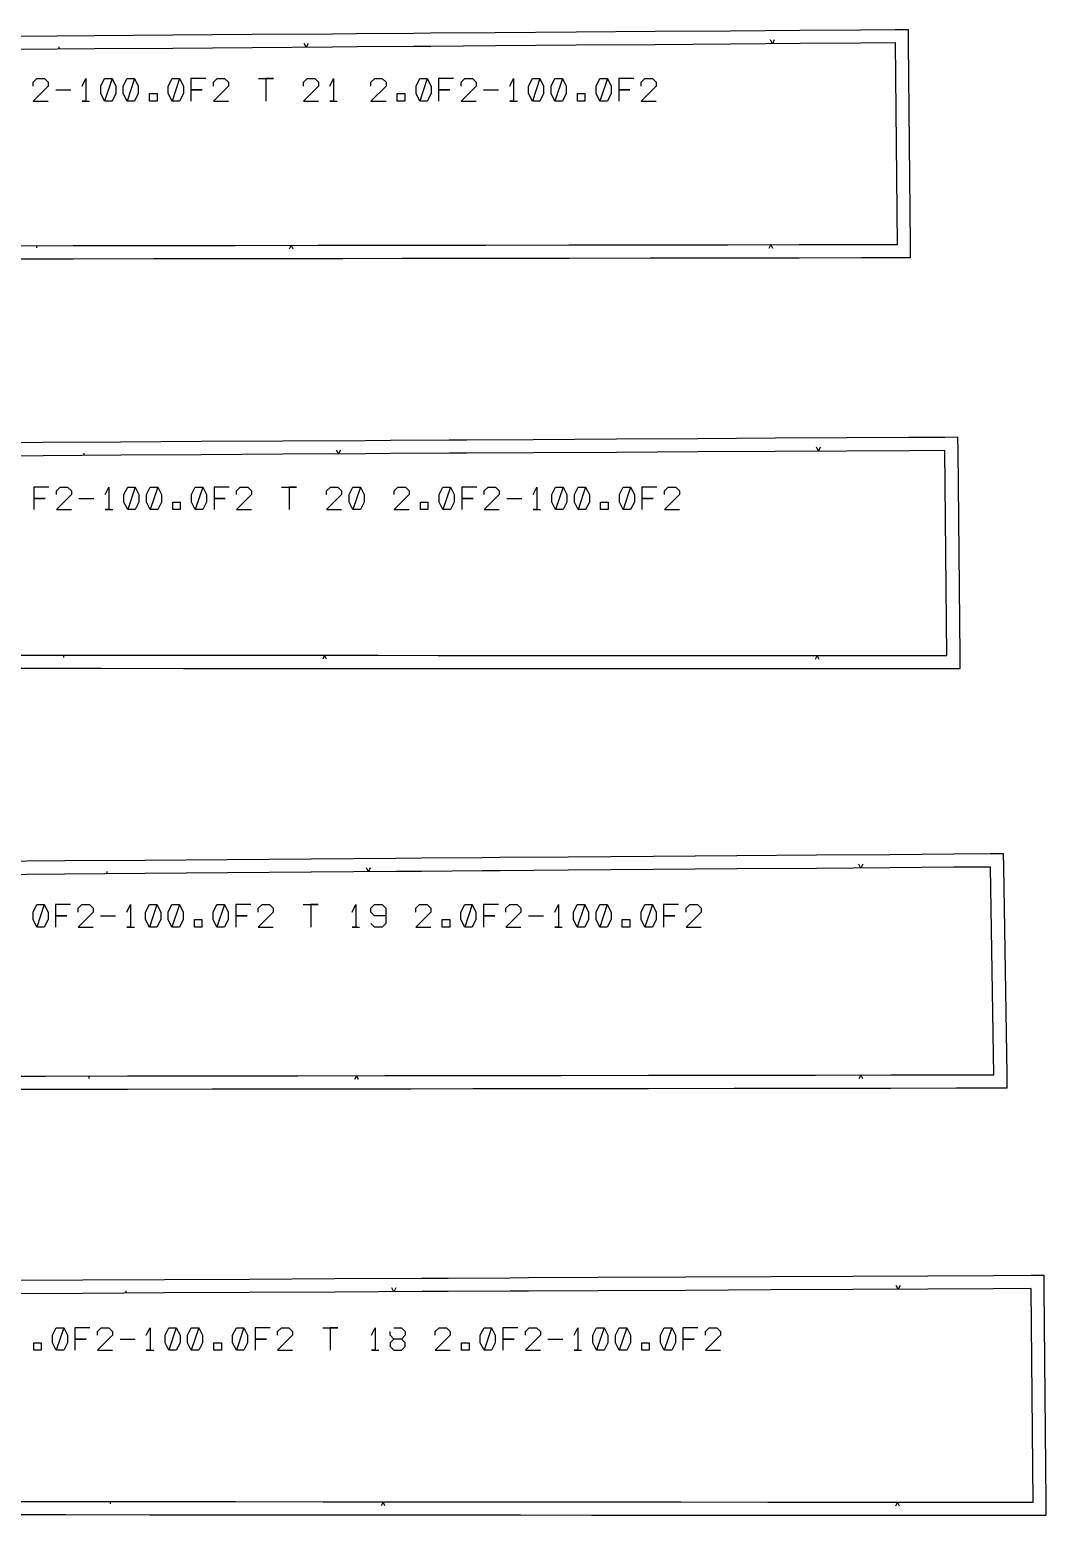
# Model space of a CAD drawing. Header units: metres. Extents: x -12 to 17699, y -154 to 17579.
# Drawn here: x 16752 to 17526, y 7798 to 8929 of the extents above; entities that cross this region are included whole.
import ezdxf

# ---------------------------------------------------------------- set-up
doc = ezdxf.new("R2010")
doc.units = ezdxf.units.M

msp = doc.modelspace()

# ---------------------------------------------------------------- linework, layer by layer
at = {"layer": 'Marge'}
for points in [[(16726.236, 8754.595), (16785.506, 8754.675), (16846.713, 8754.746), (16908.827, 8754.821), (16971.826, 8754.908), (16990.762, 8754.934), (17035.594, 8754.998), (17048.942, 8755.016), (17099.467, 8755.088), (17162.849, 8755.174), (17224.676, 8755.257), (17283.724, 8755.342), (17338.142, 8755.425), (17385.539, 8755.495), (17412.846, 8755.535), (17422.933, 8755.549), (17422.831, 8765.636), (17421.279, 8919.077), (17421.178, 8929.05), (17411.205, 8928.976), (17384.677, 8928.778), (17338.63, 8928.438), (17285.763, 8928.051), (17228.397, 8927.627), (17168.333, 8927.171), (17106.758, 8926.705), (17057.675, 8926.339), (17044.707, 8926.242), (17001.154, 8925.92), (16982.757, 8925.783), (16921.553, 8925.327), (16861.209, 8924.859), (16801.748, 8924.394), (16744.17, 8923.96)], [(16745.836, 8442.788), (16806.668, 8442.767), (16869.489, 8442.727), (16933.242, 8442.691), (16997.903, 8442.673), (17017.34, 8442.669), (17063.354, 8442.659), (17077.054, 8442.654), (17128.911, 8442.641), (17193.965, 8442.617), (17257.423, 8442.592), (17318.03, 8442.579), (17373.883, 8442.572), (17422.531, 8442.563), (17450.558, 8442.555), (17460.66, 8442.553), (17460.56, 8452.654), (17459.018, 8608.724), (17458.92, 8618.682), (17448.962, 8618.625), (17421.656, 8618.471), (17374.259, 8618.205), (17319.843, 8617.901), (17260.796, 8617.568), (17198.971, 8617.212), (17135.591, 8616.848), (17085.068, 8616.561), (17071.72, 8616.484), (17026.89, 8616.229), (17007.954, 8616.122), (16944.958, 8615.761), (16882.845, 8615.395), (16821.64, 8615.033), (16762.372, 8614.691), (16705.762, 8614.378)], [(16704.893, 8122.196), (16764.416, 8122.285), (16826.733, 8122.37), (16891.087, 8122.45), (16956.393, 8122.533), (17022.629, 8122.625), (17042.539, 8122.653), (17089.674, 8122.72), (17103.709, 8122.739), (17156.83, 8122.816), (17223.47, 8122.91), (17288.475, 8123.001), (17350.558, 8123.092), (17407.772, 8123.179), (17457.606, 8123.254), (17486.316, 8123.297), (17496.46, 8123.313), (17496.3, 8133.455), (17493.812, 8291.606), (17493.656, 8301.524), (17483.737, 8301.448), (17455.712, 8301.235), (17407.065, 8300.871), (17351.213, 8300.457), (17290.608, 8300.002), (17227.154, 8299.511), (17162.103, 8299.01), (17110.248, 8298.618), (17096.549, 8298.513), (17050.537, 8298.169), (17031.101, 8298.023), (16966.442, 8297.534), (16902.691, 8297.029), (16839.874, 8296.526), (16779.046, 8296.061), (16720.946, 8295.643)], [(16719.188, 7798.346), (16779.888, 7798.324), (16843.437, 7798.282), (16909.064, 7798.221), (16975.664, 7798.164), (17043.212, 7798.123), (17063.516, 7798.112), (17111.585, 7798.085), (17125.898, 7798.076), (17180.071, 7798.044), (17248.03, 7797.998), (17314.321, 7797.952), (17377.634, 7797.918), (17435.982, 7797.891), (17486.803, 7797.865), (17516.081, 7797.848), (17526.175, 7797.842), (17526.086, 7807.936), (17524.658, 7970.501), (17524.57, 7980.461), (17514.609, 7980.413), (17485.899, 7980.273), (17436.066, 7980.031), (17378.852, 7979.756), (17316.77, 7979.454), (17251.768, 7979.13), (17185.13, 7978.799), (17132.01, 7978.538), (17117.976, 7978.468), (17070.841, 7978.237), (17050.932, 7978.139), (16984.697, 7977.811), (16919.392, 7977.477), (16855.04, 7977.145), (16792.726, 7976.834), (16733.206, 7976.551)]]:
    msp.add_lwpolyline(points, dxfattribs=at)
at = {"layer": 'Patron'}
for points in [[(16726.221, 8764.595), (16785.492, 8764.675), (16846.702, 8764.746), (16908.815, 8764.821), (16971.812, 8764.908), (16990.748, 8764.934), (17035.579, 8764.998), (17048.929, 8765.016), (17099.452, 8765.088), (17162.835, 8765.174), (17224.662, 8765.257), (17283.709, 8765.342), (17338.126, 8765.425), (17385.525, 8765.495), (17412.831, 8765.535), (17411.279, 8918.976), (17384.751, 8918.778), (17338.703, 8918.438), (17285.837, 8918.052), (17228.473, 8917.627), (17168.408, 8917.171), (17106.833, 8916.705), (17057.75, 8916.34), (17044.781, 8916.242), (17001.228, 8915.92), (16982.831, 8915.784), (16921.631, 8915.327), (16861.287, 8914.859), (16801.823, 8914.394), (16744.241, 8913.96)], [(16745.836, 8452.788), (16806.671, 8452.767), (16869.495, 8452.727), (16933.248, 8452.691), (16997.906, 8452.673), (17017.342, 8452.669), (17063.356, 8452.659), (17077.058, 8452.654), (17128.914, 8452.641), (17193.969, 8452.617), (17257.427, 8452.592), (17318.032, 8452.579), (17373.884, 8452.572), (17422.533, 8452.563), (17450.56, 8452.555), (17449.019, 8608.626), (17421.712, 8608.471), (17374.315, 8608.205), (17319.899, 8607.901), (17260.853, 8607.568), (17199.028, 8607.212), (17135.648, 8606.848), (17085.126, 8606.561), (17071.777, 8606.484), (17026.947, 8606.229), (17008.011, 8606.122), (16945.017, 8605.761), (16882.905, 8605.395), (16821.697, 8605.033), (16762.427, 8604.691), (16705.814, 8604.378)], [(16704.876, 8132.196), (16764.401, 8132.285), (16826.719, 8132.37), (16891.074, 8132.45), (16956.381, 8132.533), (17022.615, 8132.625), (17042.525, 8132.653), (17089.66, 8132.72), (17103.696, 8132.739), (17156.816, 8132.816), (17223.456, 8132.91), (17288.461, 8133.001), (17350.543, 8133.092), (17407.757, 8133.179), (17457.591, 8133.254), (17486.301, 8133.297), (17483.813, 8291.449), (17455.787, 8291.236), (17407.139, 8290.871), (17351.289, 8290.458), (17290.686, 8290.002), (17227.231, 8289.511), (17162.179, 8289.01), (17110.325, 8288.618), (17096.624, 8288.514), (17050.612, 8288.169), (17031.177, 8288.024), (16966.521, 8287.534), (16902.771, 8287.029), (16839.95, 8286.527), (16779.117, 8286.061), (16721.011, 8285.643)], [(16719.188, 7808.346), (16779.892, 7808.324), (16843.444, 7808.282), (16909.073, 7808.221), (16975.672, 7808.164), (17043.218, 7808.123), (17063.522, 7808.112), (17111.591, 7808.085), (17125.904, 7808.076), (17180.076, 7808.044), (17248.036, 7807.998), (17314.328, 7807.952), (17377.639, 7807.918), (17435.986, 7807.891), (17486.808, 7807.865), (17516.086, 7807.848), (17514.658, 7970.413), (17485.948, 7970.273), (17436.114, 7970.031), (17378.901, 7969.756), (17316.82, 7969.454), (17251.817, 7969.13), (17185.179, 7968.799), (17132.06, 7968.538), (17118.025, 7968.468), (17070.89, 7968.237), (17050.981, 7968.139), (16984.748, 7967.812), (16919.444, 7967.477), (16855.09, 7967.145), (16792.773, 7966.834), (16733.25, 7966.551)]]:
    msp.add_lwpolyline(points, dxfattribs=at)
at = {"layer": 'Repers points'}
for p, q in [((16774.663, 8914.189), (16774.65, 8915.989)), ((16757.56, 8764.637), (16757.562, 8762.837)), ((16793.758, 8604.872), (16793.748, 8606.672)), ((16778.026, 8452.777), (16778.026, 8450.977)), ((16811.299, 8286.307), (16811.286, 8288.107)), ((16797.41, 8132.33), (16797.413, 8130.53)), ((16825.775, 7966.999), (16825.766, 7968.799)), ((16813.563, 7808.302), (16813.562, 7806.502))]:
    msp.add_line(p, q, dxfattribs=at)
at = {"layer": 'Repers suspente'}
for p, q in [((16962.837, 8915.635), (16961.315, 8918.623)), ((16964.315, 8918.646), (16962.837, 8915.635)), ((17317.641, 8918.284), (17316.119, 8921.273)), ((17319.119, 8921.295), (17317.641, 8918.284)), ((16951.257, 8764.879), (16949.761, 8761.877)), ((16952.761, 8761.881), (16951.257, 8764.879)), ((17316.475, 8765.392), (17314.98, 8762.39)), ((17317.98, 8762.394), (17316.475, 8765.392)), ((16987.452, 8606.004), (16985.935, 8608.995)), ((16988.935, 8609.013), (16987.452, 8606.004)), ((17352.665, 8608.084), (17351.148, 8611.076)), ((17354.148, 8611.092), (17352.665, 8608.084)), ((16976.839, 8452.679), (16975.338, 8449.679)), ((16978.338, 8449.678), (16976.839, 8452.679)), ((17351.704, 8452.575), (17350.203, 8449.575)), ((17353.203, 8449.575), (17351.704, 8452.575)), ((17384.96, 8290.707), (17383.438, 8293.696)), ((17386.438, 8293.718), (17384.96, 8290.707)), ((17010.106, 8287.864), (17008.584, 8290.853)), ((17011.583, 8290.875), (17010.106, 8287.864)), ((17001.077, 8132.595), (16999.582, 8129.593)), ((17002.582, 8129.597), (17001.077, 8132.595)), ((17385.095, 8133.145), (17383.599, 8130.142)), ((17386.599, 8130.147), (17385.095, 8133.145)), ((17029.44, 7968.033), (17027.925, 7971.025)), ((17030.925, 7971.04), (17029.44, 7968.033)), ((17413.453, 7969.923), (17411.939, 7972.915)), ((17414.939, 7972.93), (17413.453, 7969.923)), ((17021.266, 7808.136), (17019.764, 7805.137)), ((17022.764, 7805.135), (17021.266, 7808.136)), ((17412.892, 7807.902), (17411.391, 7804.902)), ((17414.391, 7804.901), (17412.892, 7807.902))]:
    msp.add_line(p, q, dxfattribs=at)
at = {"layer": 'Text'}
for p, q in [((16754.974, 8889.016), (16757.831, 8891.873)), ((16757.831, 8891.873), (16763.545, 8891.873)), ((16763.545, 8891.873), (16766.402, 8889.016)), ((16792.117, 8886.159), (16794.974, 8891.873)), ((16794.974, 8891.873), (16794.974, 8874.731)), ((16806.402, 8886.159), (16809.26, 8891.873)), ((16809.26, 8891.873), (16814.974, 8891.873)), ((16814.974, 8891.873), (16809.26, 8874.731)), ((16814.974, 8891.873), (16817.831, 8886.159)), ((16823.545, 8886.159), (16826.402, 8891.873)), ((16826.402, 8891.873), (16832.117, 8891.873)), ((16832.117, 8891.873), (16826.402, 8874.731)), ((16832.117, 8891.873), (16834.974, 8886.159)), ((16857.831, 8886.159), (16860.688, 8891.873)), ((16860.688, 8891.873), (16866.402, 8891.873)), ((16866.402, 8891.873), (16860.688, 8874.731)), ((16866.402, 8891.873), (16869.26, 8886.159)), ((16886.402, 8891.873), (16874.974, 8891.873)), ((16874.974, 8891.873), (16874.974, 8883.302)), ((16892.117, 8889.016), (16894.974, 8891.873)), ((16894.974, 8891.873), (16900.688, 8891.873)), ((16900.688, 8891.873), (16903.545, 8889.016)), ((16926.402, 8891.873), (16937.831, 8891.873)), ((16937.831, 8891.873), (16932.117, 8891.873)), ((16932.117, 8891.873), (16932.117, 8874.731)), ((16960.688, 8889.016), (16963.545, 8891.873)), ((16963.545, 8891.873), (16969.26, 8891.873)), ((16969.26, 8891.873), (16972.117, 8889.016)), ((16980.688, 8886.159), (16983.545, 8891.873)), ((16983.545, 8891.873), (16983.545, 8874.731)), ((17012.117, 8889.016), (17014.974, 8891.873)), ((17014.974, 8891.873), (17020.688, 8891.873)), ((17020.688, 8891.873), (17023.545, 8889.016)), ((17046.402, 8886.159), (17049.26, 8891.873)), ((17049.26, 8891.873), (17054.974, 8891.873)), ((17054.974, 8891.873), (17049.26, 8874.731)), ((17054.974, 8891.873), (17057.831, 8886.159)), ((17074.974, 8891.873), (17063.545, 8891.873)), ((17063.545, 8891.873), (17063.545, 8883.302)), ((17080.688, 8889.016), (17083.545, 8891.873)), ((17083.545, 8891.873), (17089.26, 8891.873)), ((17089.26, 8891.873), (17092.117, 8889.016)), ((17117.831, 8886.159), (17120.688, 8891.873)), ((17120.688, 8891.873), (17120.688, 8874.731)), ((17132.117, 8886.159), (17134.974, 8891.873)), ((17134.974, 8891.873), (17140.688, 8891.873)), ((17140.688, 8891.873), (17134.974, 8874.731)), ((17140.688, 8891.873), (17143.545, 8886.159)), ((17149.26, 8886.159), (17152.117, 8891.873)), ((17152.117, 8891.873), (17157.831, 8891.873)), ((17157.831, 8891.873), (17152.117, 8874.731)), ((17157.831, 8891.873), (17160.688, 8886.159)), ((17183.545, 8886.159), (17186.402, 8891.873)), ((17186.402, 8891.873), (17192.117, 8891.873)), ((17192.117, 8891.873), (17186.402, 8874.731)), ((17192.117, 8891.873), (17194.974, 8886.159)), ((17212.117, 8891.873), (17200.688, 8891.873)), ((17200.688, 8891.873), (17200.688, 8883.302)), ((17217.831, 8889.016), (17220.688, 8891.873)), ((17220.688, 8891.873), (17226.402, 8891.873)), ((17226.402, 8891.873), (17229.26, 8889.016)), ((16754.974, 8886.159), (16754.974, 8889.016)), ((16766.402, 8886.159), (16754.974, 8874.731)), ((16766.402, 8889.016), (16766.402, 8886.159)), ((16772.117, 8883.302), (16783.545, 8883.302)), ((16806.402, 8880.445), (16806.402, 8886.159)), ((16809.26, 8874.731), (16806.402, 8880.445)), ((16817.831, 8880.445), (16814.974, 8874.731)), ((16817.831, 8886.159), (16817.831, 8880.445)), ((16823.545, 8880.445), (16823.545, 8886.159)), ((16826.402, 8874.731), (16823.545, 8880.445)), ((16834.974, 8880.445), (16832.117, 8874.731)), ((16834.974, 8886.159), (16834.974, 8880.445)), ((16843.545, 8880.445), (16849.26, 8880.445)), ((16843.545, 8874.731), (16843.545, 8880.445)), ((16849.26, 8880.445), (16849.26, 8874.731)), ((16857.831, 8880.445), (16857.831, 8886.159)), ((16860.688, 8874.731), (16857.831, 8880.445)), ((16869.26, 8880.445), (16866.402, 8874.731)), ((16869.26, 8886.159), (16869.26, 8880.445)), ((16874.974, 8883.302), (16883.545, 8883.302)), ((16883.545, 8883.302), (16874.974, 8883.302)), ((16874.974, 8883.302), (16874.974, 8874.731)), ((16892.117, 8886.159), (16892.117, 8889.016)), ((16903.545, 8886.159), (16892.117, 8874.731)), ((16903.545, 8889.016), (16903.545, 8886.159)), ((16960.688, 8886.159), (16960.688, 8889.016)), ((16972.117, 8886.159), (16960.688, 8874.731)), ((16972.117, 8889.016), (16972.117, 8886.159)), ((17012.117, 8886.159), (17012.117, 8889.016)), ((17023.545, 8886.159), (17012.117, 8874.731)), ((17023.545, 8889.016), (17023.545, 8886.159)), ((17032.117, 8880.445), (17037.831, 8880.445)), ((17032.117, 8874.731), (17032.117, 8880.445)), ((17037.831, 8880.445), (17037.831, 8874.731)), ((17046.402, 8880.445), (17046.402, 8886.159)), ((17049.26, 8874.731), (17046.402, 8880.445)), ((17057.831, 8880.445), (17054.974, 8874.731)), ((17057.831, 8886.159), (17057.831, 8880.445)), ((17063.545, 8883.302), (17072.117, 8883.302)), ((17072.117, 8883.302), (17063.545, 8883.302)), ((17063.545, 8883.302), (17063.545, 8874.731)), ((17080.688, 8886.159), (17080.688, 8889.016)), ((17092.117, 8886.159), (17080.688, 8874.731)), ((17092.117, 8889.016), (17092.117, 8886.159)), ((17097.831, 8883.302), (17109.26, 8883.302)), ((17132.117, 8880.445), (17132.117, 8886.159)), ((17134.974, 8874.731), (17132.117, 8880.445)), ((17143.545, 8880.445), (17140.688, 8874.731)), ((17143.545, 8886.159), (17143.545, 8880.445)), ((17149.26, 8880.445), (17149.26, 8886.159)), ((17152.117, 8874.731), (17149.26, 8880.445)), ((17160.688, 8880.445), (17157.831, 8874.731)), ((17160.688, 8886.159), (17160.688, 8880.445)), ((17169.26, 8880.445), (17174.974, 8880.445)), ((17169.26, 8874.731), (17169.26, 8880.445)), ((17174.974, 8880.445), (17174.974, 8874.731)), ((17183.545, 8880.445), (17183.545, 8886.159)), ((17186.402, 8874.731), (17183.545, 8880.445)), ((17194.974, 8880.445), (17192.117, 8874.731)), ((17194.974, 8886.159), (17194.974, 8880.445)), ((17200.688, 8883.302), (17209.26, 8883.302)), ((17209.26, 8883.302), (17200.688, 8883.302)), ((17200.688, 8883.302), (17200.688, 8874.731)), ((17217.831, 8886.159), (17217.831, 8889.016)), ((17229.26, 8886.159), (17217.831, 8874.731)), ((17229.26, 8889.016), (17229.26, 8886.159)), ((16754.974, 8874.731), (16766.402, 8874.731)), ((16794.974, 8874.731), (16792.117, 8874.731)), ((16792.117, 8874.731), (16797.831, 8874.731)), ((16814.974, 8874.731), (16809.26, 8874.731)), ((16832.117, 8874.731), (16826.402, 8874.731)), ((16849.26, 8874.731), (16843.545, 8874.731)), ((16866.402, 8874.731), (16860.688, 8874.731)), ((16892.117, 8874.731), (16903.545, 8874.731)), ((16960.688, 8874.731), (16972.117, 8874.731)), ((16983.545, 8874.731), (16980.688, 8874.731)), ((16980.688, 8874.731), (16986.402, 8874.731)), ((17012.117, 8874.731), (17023.545, 8874.731)), ((17037.831, 8874.731), (17032.117, 8874.731)), ((17054.974, 8874.731), (17049.26, 8874.731)), ((17080.688, 8874.731), (17092.117, 8874.731)), ((17120.688, 8874.731), (17117.831, 8874.731)), ((17117.831, 8874.731), (17123.545, 8874.731)), ((17140.688, 8874.731), (17134.974, 8874.731)), ((17157.831, 8874.731), (17152.117, 8874.731)), ((17174.974, 8874.731), (17169.26, 8874.731)), ((17192.117, 8874.731), (17186.402, 8874.731)), ((17217.831, 8874.731), (17229.26, 8874.731)), ((16766.912, 8580.731), (16755.484, 8580.731)), ((16755.484, 8580.731), (16755.484, 8572.16)), ((16772.626, 8577.874), (16775.484, 8580.731)), ((16772.626, 8575.017), (16772.626, 8577.874)), ((16784.055, 8575.017), (16772.626, 8563.588)), ((16775.484, 8580.731), (16781.198, 8580.731)), ((16781.198, 8580.731), (16784.055, 8577.874)), ((16784.055, 8577.874), (16784.055, 8575.017)), ((16809.769, 8575.017), (16812.626, 8580.731)), ((16812.626, 8580.731), (16812.626, 8563.588)), ((16824.055, 8575.017), (16826.912, 8580.731)), ((16824.055, 8569.302), (16824.055, 8575.017)), ((16826.912, 8580.731), (16832.626, 8580.731)), ((16832.626, 8580.731), (16826.912, 8563.588)), ((16832.626, 8580.731), (16835.484, 8575.017)), ((16835.484, 8575.017), (16835.484, 8569.302)), ((16841.198, 8575.017), (16844.055, 8580.731)), ((16841.198, 8569.302), (16841.198, 8575.017)), ((16844.055, 8580.731), (16849.769, 8580.731)), ((16849.769, 8580.731), (16844.055, 8563.588)), ((16849.769, 8580.731), (16852.626, 8575.017)), ((16852.626, 8575.017), (16852.626, 8569.302)), ((16875.484, 8575.017), (16878.341, 8580.731)), ((16875.484, 8569.302), (16875.484, 8575.017)), ((16878.341, 8580.731), (16884.055, 8580.731)), ((16884.055, 8580.731), (16878.341, 8563.588)), ((16884.055, 8580.731), (16886.912, 8575.017)), ((16886.912, 8575.017), (16886.912, 8569.302)), ((16904.055, 8580.731), (16892.626, 8580.731)), ((16892.626, 8580.731), (16892.626, 8572.16)), ((16909.769, 8577.874), (16912.626, 8580.731)), ((16909.769, 8575.017), (16909.769, 8577.874)), ((16921.198, 8575.017), (16909.769, 8563.588)), ((16912.626, 8580.731), (16918.341, 8580.731)), ((16918.341, 8580.731), (16921.198, 8577.874)), ((16921.198, 8577.874), (16921.198, 8575.017)), ((16944.055, 8580.731), (16955.484, 8580.731)), ((16955.484, 8580.731), (16949.769, 8580.731)), ((16949.769, 8580.731), (16949.769, 8563.588)), ((16978.341, 8577.874), (16981.198, 8580.731)), ((16978.341, 8575.017), (16978.341, 8577.874)), ((16989.769, 8575.017), (16978.341, 8563.588)), ((16981.198, 8580.731), (16986.912, 8580.731)), ((16986.912, 8580.731), (16989.769, 8577.874)), ((16989.769, 8577.874), (16989.769, 8575.017)), ((16995.484, 8575.017), (16998.341, 8580.731)), ((16995.484, 8569.302), (16995.484, 8575.017)), ((16998.341, 8580.731), (17004.055, 8580.731)), ((17004.055, 8580.731), (16998.341, 8563.588)), ((17004.055, 8580.731), (17006.912, 8575.017)), ((17006.912, 8575.017), (17006.912, 8569.302)), ((17029.769, 8577.874), (17032.626, 8580.731)), ((17029.769, 8575.017), (17029.769, 8577.874)), ((17041.198, 8575.017), (17029.769, 8563.588)), ((17032.626, 8580.731), (17038.341, 8580.731)), ((17038.341, 8580.731), (17041.198, 8577.874)), ((17041.198, 8577.874), (17041.198, 8575.017)), ((17064.055, 8575.017), (17066.912, 8580.731)), ((17064.055, 8569.302), (17064.055, 8575.017)), ((17066.912, 8580.731), (17072.626, 8580.731)), ((17072.626, 8580.731), (17066.912, 8563.588)), ((17072.626, 8580.731), (17075.484, 8575.017)), ((17075.484, 8575.017), (17075.484, 8569.302)), ((17092.626, 8580.731), (17081.198, 8580.731)), ((17081.198, 8580.731), (17081.198, 8572.16)), ((17098.341, 8577.874), (17101.198, 8580.731)), ((17098.341, 8575.017), (17098.341, 8577.874)), ((17109.769, 8575.017), (17098.341, 8563.588)), ((17101.198, 8580.731), (17106.912, 8580.731)), ((17106.912, 8580.731), (17109.769, 8577.874)), ((17109.769, 8577.874), (17109.769, 8575.017)), ((17135.484, 8575.017), (17138.341, 8580.731)), ((17138.341, 8580.731), (17138.341, 8563.588)), ((17149.769, 8575.017), (17152.626, 8580.731)), ((17149.769, 8569.302), (17149.769, 8575.017)), ((17152.626, 8580.731), (17158.341, 8580.731)), ((17158.341, 8580.731), (17152.626, 8563.588)), ((17158.341, 8580.731), (17161.198, 8575.017)), ((17161.198, 8575.017), (17161.198, 8569.302)), ((17166.912, 8575.017), (17169.769, 8580.731)), ((17166.912, 8569.302), (17166.912, 8575.017)), ((17169.769, 8580.731), (17175.484, 8580.731)), ((17175.484, 8580.731), (17169.769, 8563.588)), ((17175.484, 8580.731), (17178.341, 8575.017)), ((17178.341, 8575.017), (17178.341, 8569.302)), ((17201.198, 8575.017), (17204.055, 8580.731)), ((17201.198, 8569.302), (17201.198, 8575.017)), ((17204.055, 8580.731), (17209.769, 8580.731)), ((17209.769, 8580.731), (17204.055, 8563.588)), ((17209.769, 8580.731), (17212.626, 8575.017)), ((17212.626, 8575.017), (17212.626, 8569.302)), ((17229.769, 8580.731), (17218.341, 8580.731)), ((17218.341, 8580.731), (17218.341, 8572.16)), ((17235.484, 8577.874), (17238.341, 8580.731)), ((17235.484, 8575.017), (17235.484, 8577.874)), ((17246.912, 8575.017), (17235.484, 8563.588)), ((17238.341, 8580.731), (17244.055, 8580.731)), ((17244.055, 8580.731), (17246.912, 8577.874)), ((17246.912, 8577.874), (17246.912, 8575.017)), ((16755.484, 8572.16), (16764.055, 8572.16)), ((16764.055, 8572.16), (16755.484, 8572.16)), ((16755.484, 8572.16), (16755.484, 8563.588)), ((16772.626, 8563.588), (16784.055, 8563.588)), ((16789.769, 8572.16), (16801.198, 8572.16)), ((16812.626, 8563.588), (16809.769, 8563.588)), ((16809.769, 8563.588), (16815.484, 8563.588)), ((16826.912, 8563.588), (16824.055, 8569.302)), ((16832.626, 8563.588), (16826.912, 8563.588)), ((16835.484, 8569.302), (16832.626, 8563.588)), ((16844.055, 8563.588), (16841.198, 8569.302)), ((16849.769, 8563.588), (16844.055, 8563.588)), ((16852.626, 8569.302), (16849.769, 8563.588)), ((16861.198, 8569.302), (16866.912, 8569.302)), ((16861.198, 8563.588), (16861.198, 8569.302)), ((16866.912, 8563.588), (16861.198, 8563.588)), ((16866.912, 8569.302), (16866.912, 8563.588)), ((16878.341, 8563.588), (16875.484, 8569.302)), ((16884.055, 8563.588), (16878.341, 8563.588)), ((16886.912, 8569.302), (16884.055, 8563.588)), ((16892.626, 8572.16), (16901.198, 8572.16)), ((16901.198, 8572.16), (16892.626, 8572.16)), ((16892.626, 8572.16), (16892.626, 8563.588)), ((16909.769, 8563.588), (16921.198, 8563.588)), ((16978.341, 8563.588), (16989.769, 8563.588)), ((16998.341, 8563.588), (16995.484, 8569.302)), ((17004.055, 8563.588), (16998.341, 8563.588)), ((17006.912, 8569.302), (17004.055, 8563.588)), ((17029.769, 8563.588), (17041.198, 8563.588)), ((17049.769, 8569.302), (17055.484, 8569.302)), ((17049.769, 8563.588), (17049.769, 8569.302)), ((17055.484, 8563.588), (17049.769, 8563.588)), ((17055.484, 8569.302), (17055.484, 8563.588)), ((17066.912, 8563.588), (17064.055, 8569.302)), ((17072.626, 8563.588), (17066.912, 8563.588)), ((17075.484, 8569.302), (17072.626, 8563.588)), ((17081.198, 8572.16), (17089.769, 8572.16)), ((17089.769, 8572.16), (17081.198, 8572.16)), ((17081.198, 8572.16), (17081.198, 8563.588)), ((17098.341, 8563.588), (17109.769, 8563.588)), ((17115.484, 8572.16), (17126.912, 8572.16)), ((17138.341, 8563.588), (17135.484, 8563.588)), ((17135.484, 8563.588), (17141.198, 8563.588)), ((17152.626, 8563.588), (17149.769, 8569.302)), ((17158.341, 8563.588), (17152.626, 8563.588)), ((17161.198, 8569.302), (17158.341, 8563.588)), ((17169.769, 8563.588), (17166.912, 8569.302)), ((17175.484, 8563.588), (17169.769, 8563.588)), ((17178.341, 8569.302), (17175.484, 8563.588)), ((17186.912, 8569.302), (17192.626, 8569.302)), ((17186.912, 8563.588), (17186.912, 8569.302)), ((17192.626, 8563.588), (17186.912, 8563.588)), ((17192.626, 8569.302), (17192.626, 8563.588)), ((17204.055, 8563.588), (17201.198, 8569.302)), ((17209.769, 8563.588), (17204.055, 8563.588)), ((17212.626, 8569.302), (17209.769, 8563.588)), ((17218.341, 8572.16), (17226.912, 8572.16)), ((17226.912, 8572.16), (17218.341, 8572.16)), ((17218.341, 8572.16), (17218.341, 8563.588)), ((17235.484, 8563.588), (17246.912, 8563.588)), ((16754.865, 8257.16), (16757.722, 8262.874)), ((16757.722, 8262.874), (16763.436, 8262.874)), ((16763.436, 8262.874), (16757.722, 8245.732)), ((16763.436, 8262.874), (16766.293, 8257.16)), ((16783.436, 8262.874), (16772.007, 8262.874)), ((16772.007, 8262.874), (16772.007, 8254.303)), ((16789.15, 8260.017), (16792.007, 8262.874)), ((16789.15, 8257.16), (16789.15, 8260.017)), ((16792.007, 8262.874), (16797.722, 8262.874)), ((16797.722, 8262.874), (16800.579, 8260.017)), ((16800.579, 8260.017), (16800.579, 8257.16)), ((16826.293, 8257.16), (16829.15, 8262.874)), ((16829.15, 8262.874), (16829.15, 8245.732)), ((16840.579, 8257.16), (16843.436, 8262.874)), ((16843.436, 8262.874), (16849.15, 8262.874)), ((16849.15, 8262.874), (16843.436, 8245.732)), ((16849.15, 8262.874), (16852.007, 8257.16)), ((16857.722, 8257.16), (16860.579, 8262.874)), ((16860.579, 8262.874), (16866.293, 8262.874)), ((16866.293, 8262.874), (16860.579, 8245.732)), ((16866.293, 8262.874), (16869.15, 8257.16)), ((16892.007, 8257.16), (16894.865, 8262.874)), ((16894.865, 8262.874), (16900.579, 8262.874)), ((16900.579, 8262.874), (16894.865, 8245.732)), ((16900.579, 8262.874), (16903.436, 8257.16)), ((16920.579, 8262.874), (16909.15, 8262.874)), ((16909.15, 8262.874), (16909.15, 8254.303)), ((16926.293, 8260.017), (16929.15, 8262.874)), ((16926.293, 8257.16), (16926.293, 8260.017)), ((16929.15, 8262.874), (16934.865, 8262.874)), ((16934.865, 8262.874), (16937.722, 8260.017)), ((16937.722, 8260.017), (16937.722, 8257.16)), ((16960.579, 8262.874), (16972.007, 8262.874)), ((16972.007, 8262.874), (16966.293, 8262.874)), ((16966.293, 8262.874), (16966.293, 8245.732)), ((16997.722, 8257.16), (17000.579, 8262.874)), ((17000.579, 8262.874), (17000.579, 8245.732)), ((17012.007, 8260.017), (17014.865, 8262.874)), ((17012.007, 8257.16), (17012.007, 8260.017)), ((17014.865, 8262.874), (17020.579, 8262.874)), ((17020.579, 8262.874), (17023.436, 8260.017)), ((17023.436, 8260.017), (17023.436, 8248.589)), ((17046.293, 8260.017), (17049.15, 8262.874)), ((17046.293, 8257.16), (17046.293, 8260.017)), ((17049.15, 8262.874), (17054.865, 8262.874)), ((17054.865, 8262.874), (17057.722, 8260.017)), ((17057.722, 8260.017), (17057.722, 8257.16)), ((17080.579, 8257.16), (17083.436, 8262.874)), ((17083.436, 8262.874), (17089.15, 8262.874)), ((17089.15, 8262.874), (17083.436, 8245.732)), ((17089.15, 8262.874), (17092.007, 8257.16)), ((17109.15, 8262.874), (17097.722, 8262.874)), ((17097.722, 8262.874), (17097.722, 8254.303)), ((17114.865, 8260.017), (17117.722, 8262.874)), ((17114.865, 8257.16), (17114.865, 8260.017)), ((17117.722, 8262.874), (17123.436, 8262.874)), ((17123.436, 8262.874), (17126.293, 8260.017)), ((17126.293, 8260.017), (17126.293, 8257.16)), ((17152.007, 8257.16), (17154.865, 8262.874)), ((17154.865, 8262.874), (17154.865, 8245.732)), ((17166.293, 8257.16), (17169.15, 8262.874)), ((17169.15, 8262.874), (17174.865, 8262.874)), ((17174.865, 8262.874), (17169.15, 8245.732)), ((17174.865, 8262.874), (17177.722, 8257.16)), ((17183.436, 8257.16), (17186.293, 8262.874)), ((17186.293, 8262.874), (17192.007, 8262.874)), ((17192.007, 8262.874), (17186.293, 8245.732)), ((17192.007, 8262.874), (17194.865, 8257.16)), ((17217.722, 8257.16), (17220.579, 8262.874)), ((17220.579, 8262.874), (17226.293, 8262.874)), ((17226.293, 8262.874), (17220.579, 8245.732)), ((17226.293, 8262.874), (17229.15, 8257.16)), ((17246.293, 8262.874), (17234.865, 8262.874)), ((17234.865, 8262.874), (17234.865, 8254.303)), ((17252.007, 8260.017), (17254.865, 8262.874)), ((17252.007, 8257.16), (17252.007, 8260.017)), ((17254.865, 8262.874), (17260.579, 8262.874)), ((17260.579, 8262.874), (17263.436, 8260.017)), ((17263.436, 8260.017), (17263.436, 8257.16)), ((16754.865, 8251.446), (16754.865, 8257.16)), ((16757.722, 8245.732), (16754.865, 8251.446)), ((16766.293, 8251.446), (16763.436, 8245.732)), ((16766.293, 8257.16), (16766.293, 8251.446)), ((16772.007, 8254.303), (16780.579, 8254.303)), ((16780.579, 8254.303), (16772.007, 8254.303)), ((16772.007, 8254.303), (16772.007, 8245.732)), ((16800.579, 8257.16), (16789.15, 8245.732)), ((16806.293, 8254.303), (16817.722, 8254.303)), ((16840.579, 8251.446), (16840.579, 8257.16)), ((16843.436, 8245.732), (16840.579, 8251.446)), ((16852.007, 8251.446), (16849.15, 8245.732)), ((16852.007, 8257.16), (16852.007, 8251.446)), ((16857.722, 8251.446), (16857.722, 8257.16)), ((16860.579, 8245.732), (16857.722, 8251.446)), ((16869.15, 8251.446), (16866.293, 8245.732)), ((16869.15, 8257.16), (16869.15, 8251.446)), ((16877.722, 8251.446), (16883.436, 8251.446)), ((16877.722, 8245.732), (16877.722, 8251.446)), ((16883.436, 8251.446), (16883.436, 8245.732)), ((16892.007, 8251.446), (16892.007, 8257.16)), ((16894.865, 8245.732), (16892.007, 8251.446)), ((16903.436, 8251.446), (16900.579, 8245.732)), ((16903.436, 8257.16), (16903.436, 8251.446)), ((16909.15, 8254.303), (16917.722, 8254.303)), ((16917.722, 8254.303), (16909.15, 8254.303)), ((16909.15, 8254.303), (16909.15, 8245.732)), ((16937.722, 8257.16), (16926.293, 8245.732)), ((17014.865, 8254.303), (17012.007, 8257.16)), ((17014.865, 8245.732), (17012.007, 8248.589)), ((17023.436, 8254.303), (17014.865, 8254.303)), ((17023.436, 8248.589), (17020.579, 8245.732)), ((17057.722, 8257.16), (17046.293, 8245.732)), ((17066.293, 8251.446), (17072.007, 8251.446)), ((17066.293, 8245.732), (17066.293, 8251.446)), ((17072.007, 8251.446), (17072.007, 8245.732)), ((17080.579, 8251.446), (17080.579, 8257.16)), ((17083.436, 8245.732), (17080.579, 8251.446)), ((17092.007, 8251.446), (17089.15, 8245.732)), ((17092.007, 8257.16), (17092.007, 8251.446)), ((17097.722, 8254.303), (17106.293, 8254.303)), ((17106.293, 8254.303), (17097.722, 8254.303)), ((17097.722, 8254.303), (17097.722, 8245.732)), ((17126.293, 8257.16), (17114.865, 8245.732)), ((17132.007, 8254.303), (17143.436, 8254.303)), ((17166.293, 8251.446), (17166.293, 8257.16)), ((17169.15, 8245.732), (17166.293, 8251.446)), ((17177.722, 8251.446), (17174.865, 8245.732)), ((17177.722, 8257.16), (17177.722, 8251.446)), ((17183.436, 8251.446), (17183.436, 8257.16)), ((17186.293, 8245.732), (17183.436, 8251.446)), ((17194.865, 8251.446), (17192.007, 8245.732)), ((17194.865, 8257.16), (17194.865, 8251.446)), ((17203.436, 8251.446), (17209.15, 8251.446)), ((17203.436, 8245.732), (17203.436, 8251.446)), ((17209.15, 8251.446), (17209.15, 8245.732)), ((17217.722, 8251.446), (17217.722, 8257.16)), ((17220.579, 8245.732), (17217.722, 8251.446)), ((17229.15, 8251.446), (17226.293, 8245.732)), ((17229.15, 8257.16), (17229.15, 8251.446)), ((17234.865, 8254.303), (17243.436, 8254.303)), ((17243.436, 8254.303), (17234.865, 8254.303)), ((17234.865, 8254.303), (17234.865, 8245.732)), ((17263.436, 8257.16), (17252.007, 8245.732)), ((16763.436, 8245.732), (16757.722, 8245.732)), ((16789.15, 8245.732), (16800.579, 8245.732)), ((16829.15, 8245.732), (16826.293, 8245.732)), ((16826.293, 8245.732), (16832.007, 8245.732)), ((16849.15, 8245.732), (16843.436, 8245.732)), ((16866.293, 8245.732), (16860.579, 8245.732)), ((16883.436, 8245.732), (16877.722, 8245.732)), ((16900.579, 8245.732), (16894.865, 8245.732)), ((16926.293, 8245.732), (16937.722, 8245.732)), ((17000.579, 8245.732), (16997.722, 8245.732)), ((16997.722, 8245.732), (17003.436, 8245.732)), ((17020.579, 8245.732), (17014.865, 8245.732)), ((17046.293, 8245.732), (17057.722, 8245.732)), ((17072.007, 8245.732), (17066.293, 8245.732)), ((17089.15, 8245.732), (17083.436, 8245.732)), ((17114.865, 8245.732), (17126.293, 8245.732)), ((17154.865, 8245.732), (17152.007, 8245.732)), ((17152.007, 8245.732), (17157.722, 8245.732)), ((17174.865, 8245.732), (17169.15, 8245.732)), ((17192.007, 8245.732), (17186.293, 8245.732)), ((17209.15, 8245.732), (17203.436, 8245.732)), ((17226.293, 8245.732), (17220.579, 8245.732)), ((17252.007, 8245.732), (17263.436, 8245.732)), ((16769.617, 7934.893), (16772.474, 7940.607)), ((16769.617, 7929.179), (16769.617, 7934.893)), ((16772.474, 7940.607), (16778.188, 7940.607)), ((16778.188, 7940.607), (16772.474, 7923.464)), ((16778.188, 7940.607), (16781.045, 7934.893)), ((16781.045, 7934.893), (16781.045, 7929.179)), ((16798.188, 7940.607), (16786.759, 7940.607)), ((16786.759, 7940.607), (16786.759, 7932.036)), ((16786.759, 7932.036), (16795.331, 7932.036)), ((16795.331, 7932.036), (16786.759, 7932.036)), ((16786.759, 7932.036), (16786.759, 7923.464)), ((16803.902, 7937.75), (16806.759, 7940.607)), ((16803.902, 7934.893), (16803.902, 7937.75)), ((16815.331, 7934.893), (16803.902, 7923.464)), ((16806.759, 7940.607), (16812.474, 7940.607)), ((16812.474, 7940.607), (16815.331, 7937.75)), ((16815.331, 7937.75), (16815.331, 7934.893)), ((16821.045, 7932.036), (16832.474, 7932.036)), ((16841.045, 7934.893), (16843.902, 7940.607)), ((16843.902, 7940.607), (16843.902, 7923.464)), ((16855.331, 7934.893), (16858.188, 7940.607)), ((16855.331, 7929.179), (16855.331, 7934.893)), ((16858.188, 7940.607), (16863.902, 7940.607)), ((16863.902, 7940.607), (16858.188, 7923.464)), ((16863.902, 7940.607), (16866.759, 7934.893)), ((16866.759, 7934.893), (16866.759, 7929.179)), ((16872.474, 7934.893), (16875.331, 7940.607)), ((16872.474, 7929.179), (16872.474, 7934.893)), ((16875.331, 7940.607), (16881.045, 7940.607)), ((16881.045, 7940.607), (16875.331, 7923.464)), ((16881.045, 7940.607), (16883.902, 7934.893)), ((16883.902, 7934.893), (16883.902, 7929.179)), ((16906.759, 7934.893), (16909.617, 7940.607)), ((16906.759, 7929.179), (16906.759, 7934.893)), ((16909.617, 7940.607), (16915.331, 7940.607)), ((16915.331, 7940.607), (16909.617, 7923.464)), ((16915.331, 7940.607), (16918.188, 7934.893)), ((16918.188, 7934.893), (16918.188, 7929.179)), ((16935.331, 7940.607), (16923.902, 7940.607)), ((16923.902, 7940.607), (16923.902, 7932.036)), ((16923.902, 7932.036), (16932.474, 7932.036)), ((16932.474, 7932.036), (16923.902, 7932.036)), ((16923.902, 7932.036), (16923.902, 7923.464)), ((16941.045, 7937.75), (16943.902, 7940.607)), ((16941.045, 7934.893), (16941.045, 7937.75)), ((16952.474, 7934.893), (16941.045, 7923.464)), ((16943.902, 7940.607), (16949.617, 7940.607)), ((16949.617, 7940.607), (16952.474, 7937.75)), ((16952.474, 7937.75), (16952.474, 7934.893)), ((16975.331, 7940.607), (16986.759, 7940.607)), ((16986.759, 7940.607), (16981.045, 7940.607)), ((16981.045, 7940.607), (16981.045, 7923.464)), ((17012.474, 7934.893), (17015.331, 7940.607)), ((17015.331, 7940.607), (17015.331, 7923.464)), ((17026.759, 7934.893), (17026.759, 7937.75)), ((17029.617, 7932.036), (17026.759, 7934.893)), ((17029.617, 7932.036), (17026.759, 7929.179)), ((17029.617, 7940.607), (17035.331, 7940.607)), ((17035.331, 7932.036), (17029.617, 7932.036)), ((17035.331, 7932.036), (17029.617, 7932.036)), ((17035.331, 7940.607), (17038.188, 7937.75)), ((17038.188, 7934.893), (17035.331, 7932.036)), ((17038.188, 7929.179), (17035.331, 7932.036)), ((17038.188, 7937.75), (17038.188, 7934.893)), ((17061.045, 7937.75), (17063.902, 7940.607)), ((17061.045, 7934.893), (17061.045, 7937.75)), ((17072.474, 7934.893), (17061.045, 7923.464)), ((17063.902, 7940.607), (17069.617, 7940.607)), ((17069.617, 7940.607), (17072.474, 7937.75)), ((17072.474, 7937.75), (17072.474, 7934.893)), ((17095.331, 7934.893), (17098.188, 7940.607)), ((17095.331, 7929.179), (17095.331, 7934.893)), ((17098.188, 7940.607), (17103.902, 7940.607)), ((17103.902, 7940.607), (17098.188, 7923.464)), ((17103.902, 7940.607), (17106.759, 7934.893)), ((17106.759, 7934.893), (17106.759, 7929.179)), ((17123.902, 7940.607), (17112.474, 7940.607)), ((17112.474, 7940.607), (17112.474, 7932.036)), ((17112.474, 7932.036), (17121.045, 7932.036)), ((17121.045, 7932.036), (17112.474, 7932.036)), ((17112.474, 7932.036), (17112.474, 7923.464)), ((17129.617, 7937.75), (17132.474, 7940.607)), ((17129.617, 7934.893), (17129.617, 7937.75)), ((17141.045, 7934.893), (17129.617, 7923.464)), ((17132.474, 7940.607), (17138.188, 7940.607)), ((17138.188, 7940.607), (17141.045, 7937.75)), ((17141.045, 7937.75), (17141.045, 7934.893)), ((17146.759, 7932.036), (17158.188, 7932.036)), ((17166.759, 7934.893), (17169.617, 7940.607)), ((17169.617, 7940.607), (17169.617, 7923.464)), ((17181.045, 7934.893), (17183.902, 7940.607)), ((17181.045, 7929.179), (17181.045, 7934.893)), ((17183.902, 7940.607), (17189.617, 7940.607)), ((17189.617, 7940.607), (17183.902, 7923.464)), ((17189.617, 7940.607), (17192.474, 7934.893)), ((17192.474, 7934.893), (17192.474, 7929.179)), ((17198.188, 7934.893), (17201.045, 7940.607)), ((17198.188, 7929.179), (17198.188, 7934.893)), ((17201.045, 7940.607), (17206.759, 7940.607)), ((17206.759, 7940.607), (17201.045, 7923.464)), ((17206.759, 7940.607), (17209.617, 7934.893)), ((17209.617, 7934.893), (17209.617, 7929.179)), ((17232.474, 7934.893), (17235.331, 7940.607)), ((17232.474, 7929.179), (17232.474, 7934.893)), ((17235.331, 7940.607), (17241.045, 7940.607)), ((17241.045, 7940.607), (17235.331, 7923.464)), ((17241.045, 7940.607), (17243.902, 7934.893)), ((17243.902, 7934.893), (17243.902, 7929.179)), ((17261.045, 7940.607), (17249.617, 7940.607)), ((17249.617, 7940.607), (17249.617, 7932.036)), ((17249.617, 7932.036), (17258.188, 7932.036)), ((17258.188, 7932.036), (17249.617, 7932.036)), ((17249.617, 7932.036), (17249.617, 7923.464)), ((17266.759, 7937.75), (17269.617, 7940.607)), ((17266.759, 7934.893), (17266.759, 7937.75)), ((17278.188, 7934.893), (17266.759, 7923.464)), ((17269.617, 7940.607), (17275.331, 7940.607)), ((17275.331, 7940.607), (17278.188, 7937.75)), ((17278.188, 7937.75), (17278.188, 7934.893)), ((16755.331, 7929.179), (16761.045, 7929.179)), ((16755.331, 7923.464), (16755.331, 7929.179)), ((16761.045, 7923.464), (16755.331, 7923.464)), ((16761.045, 7929.179), (16761.045, 7923.464)), ((16772.474, 7923.464), (16769.617, 7929.179)), ((16778.188, 7923.464), (16772.474, 7923.464)), ((16781.045, 7929.179), (16778.188, 7923.464)), ((16803.902, 7923.464), (16815.331, 7923.464)), ((16843.902, 7923.464), (16841.045, 7923.464)), ((16841.045, 7923.464), (16846.759, 7923.464)), ((16858.188, 7923.464), (16855.331, 7929.179)), ((16863.902, 7923.464), (16858.188, 7923.464)), ((16866.759, 7929.179), (16863.902, 7923.464)), ((16875.331, 7923.464), (16872.474, 7929.179)), ((16881.045, 7923.464), (16875.331, 7923.464)), ((16883.902, 7929.179), (16881.045, 7923.464)), ((16892.474, 7929.179), (16898.188, 7929.179)), ((16892.474, 7923.464), (16892.474, 7929.179)), ((16898.188, 7923.464), (16892.474, 7923.464)), ((16898.188, 7929.179), (16898.188, 7923.464)), ((16909.617, 7923.464), (16906.759, 7929.179)), ((16915.331, 7923.464), (16909.617, 7923.464)), ((16918.188, 7929.179), (16915.331, 7923.464)), ((16941.045, 7923.464), (16952.474, 7923.464)), ((17015.331, 7923.464), (17012.474, 7923.464)), ((17012.474, 7923.464), (17018.188, 7923.464)), ((17026.759, 7929.179), (17026.759, 7926.321)), ((17026.759, 7926.321), (17029.617, 7923.464)), ((17029.617, 7923.464), (17035.331, 7923.464)), ((17035.331, 7923.464), (17038.188, 7926.321)), ((17038.188, 7926.321), (17038.188, 7929.179)), ((17061.045, 7923.464), (17072.474, 7923.464)), ((17081.045, 7929.179), (17086.759, 7929.179)), ((17081.045, 7923.464), (17081.045, 7929.179)), ((17086.759, 7923.464), (17081.045, 7923.464)), ((17086.759, 7929.179), (17086.759, 7923.464)), ((17098.188, 7923.464), (17095.331, 7929.179)), ((17103.902, 7923.464), (17098.188, 7923.464)), ((17106.759, 7929.179), (17103.902, 7923.464)), ((17129.617, 7923.464), (17141.045, 7923.464)), ((17169.617, 7923.464), (17166.759, 7923.464)), ((17166.759, 7923.464), (17172.474, 7923.464)), ((17183.902, 7923.464), (17181.045, 7929.179)), ((17189.617, 7923.464), (17183.902, 7923.464)), ((17192.474, 7929.179), (17189.617, 7923.464)), ((17201.045, 7923.464), (17198.188, 7929.179)), ((17206.759, 7923.464), (17201.045, 7923.464)), ((17209.617, 7929.179), (17206.759, 7923.464)), ((17218.188, 7929.179), (17223.902, 7929.179)), ((17218.188, 7923.464), (17218.188, 7929.179)), ((17223.902, 7923.464), (17218.188, 7923.464)), ((17223.902, 7929.179), (17223.902, 7923.464)), ((17235.331, 7923.464), (17232.474, 7929.179)), ((17241.045, 7923.464), (17235.331, 7923.464)), ((17243.902, 7929.179), (17241.045, 7923.464)), ((17266.759, 7923.464), (17278.188, 7923.464))]:
    msp.add_line(p, q, dxfattribs=at)

doc.saveas('drawing.dxf')
